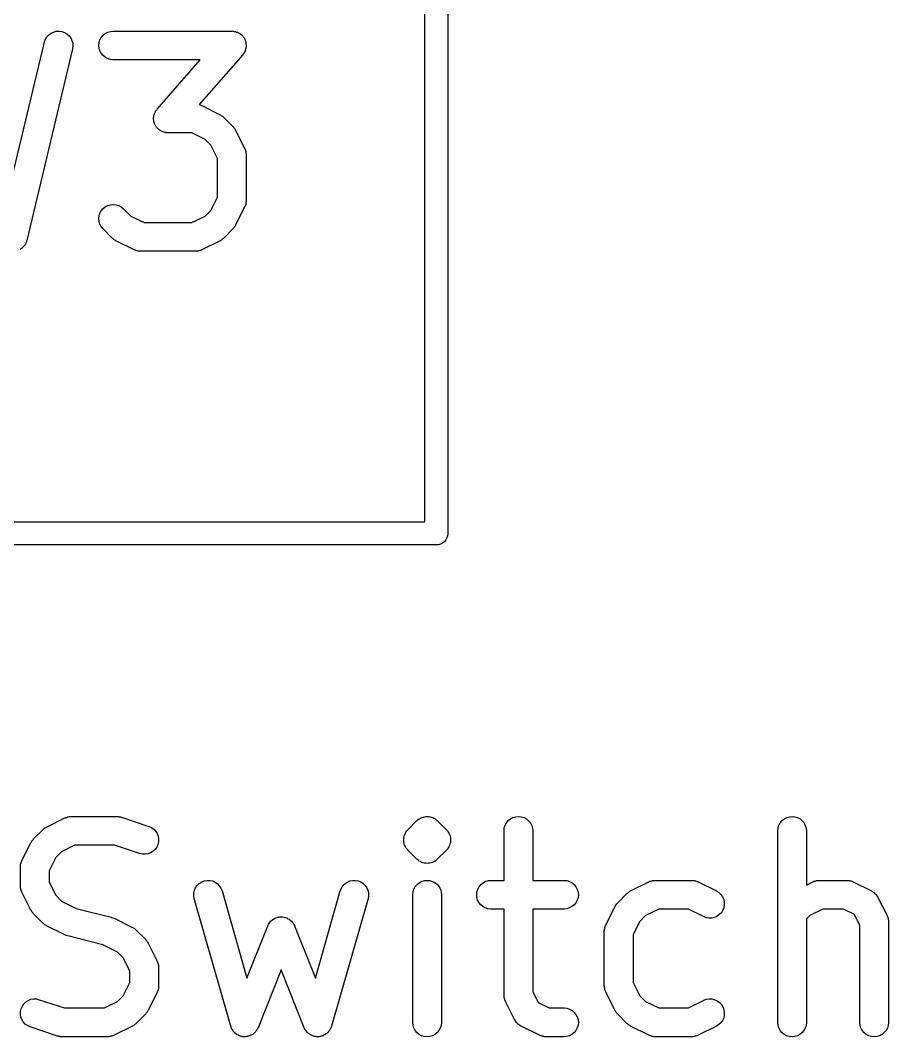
# Model space of a CAD drawing. Extents: x 99 to 194, y -157 to -33.
# Drawn here: x 189 to 193.53, y -156.64 to -151.33 of the extents above; entities that cross this region are included whole.
import ezdxf

# ---------------------------------------------------------------- set-up
doc = ezdxf.new("R2010")
doc.units = 0
doc.layers.add('BLACK', color=7, linetype='CONTINUOUS')

msp = doc.modelspace()

# ---------------------------------------------------------------- linework, layer by layer
at = {"layer": 'BLACK', "linetype": 'CONTINUOUS'}
for p, q in [((191.226, -142.412), (191.226, -154.006)), ((191.106, -153.949), (191.106, -142.469)), ((189.122, -151.443), (189.127, -151.429)), ((189.127, -151.429), (189.134, -151.417)), ((189.134, -151.417), (189.144, -151.406)), ((189.144, -151.406), (189.156, -151.397)), ((189.156, -151.397), (189.169, -151.391)), ((189.169, -151.391), (189.183, -151.387)), ((189.183, -151.387), (189.198, -151.386)), ((189.198, -151.386), (189.212, -151.389)), ((189.212, -151.389), (189.226, -151.393)), ((189.226, -151.393), (189.239, -151.401)), ((189.239, -151.401), (189.25, -151.411)), ((189.25, -151.411), (189.259, -151.422)), ((189.259, -151.422), (189.265, -151.435)), ((189.407, -151.446), (189.411, -151.432)), ((189.411, -151.432), (189.418, -151.419)), ((189.418, -151.419), (189.427, -151.408)), ((189.427, -151.408), (189.439, -151.399)), ((189.439, -151.399), (189.452, -151.392)), ((189.452, -151.392), (189.466, -151.388)), ((189.466, -151.388), (189.48, -151.386)), ((189.48, -151.386), (190.099, -151.386)), ((190.099, -151.386), (190.1, -151.386)), ((190.1, -151.386), (190.105, -151.387)), ((190.105, -151.387), (190.11, -151.387)), ((190.11, -151.387), (190.112, -151.388)), ((190.112, -151.388), (190.115, -151.388)), ((190.115, -151.388), (190.119, -151.389)), ((190.119, -151.389), (190.124, -151.391)), ((190.124, -151.391), (190.126, -151.392)), ((190.126, -151.392), (190.129, -151.392)), ((190.129, -151.392), (190.133, -151.395)), ((190.133, -151.395), (190.137, -151.397)), ((190.137, -151.397), (190.139, -151.398)), ((190.139, -151.398), (190.142, -151.399)), ((190.142, -151.399), (190.145, -151.403)), ((190.145, -151.403), (190.149, -151.405)), ((190.149, -151.405), (190.151, -151.407)), ((190.151, -151.407), (190.153, -151.409)), ((190.153, -151.409), (190.156, -151.413)), ((190.156, -151.413), (190.159, -151.416)), ((190.159, -151.416), (190.16, -151.418)), ((190.16, -151.418), (190.162, -151.42)), ((190.162, -151.42), (190.164, -151.424)), ((190.164, -151.424), (190.167, -151.428)), ((190.167, -151.428), (190.168, -151.431)), ((190.168, -151.431), (190.169, -151.433)), ((190.169, -151.433), (190.17, -151.438)), ((188.952, -152.155), (189.122, -151.444)), ((189.268, -151.479), (189.029, -152.479)), ((189.122, -151.444), (189.122, -151.443)), ((189.265, -151.435), (189.269, -151.45)), ((189.27, -151.464), (189.268, -151.479)), ((189.269, -151.45), (189.27, -151.464)), ((189.405, -151.461), (189.407, -151.446)), ((189.407, -151.475), (189.405, -151.461)), ((189.411, -151.489), (189.407, -151.475)), ((190.17, -151.486), (190.169, -151.488)), ((190.17, -151.438), (190.172, -151.442)), ((190.171, -151.481), (190.17, -151.486)), ((190.173, -151.476), (190.171, -151.481)), ((190.172, -151.442), (190.172, -151.445)), ((190.172, -151.445), (190.173, -151.447)), ((190.173, -151.447), (190.173, -151.452)), ((190.173, -151.452), (190.174, -151.457)), ((190.174, -151.471), (190.173, -151.474)), ((190.173, -151.474), (190.173, -151.476)), ((190.174, -151.457), (190.174, -151.459)), ((190.174, -151.459), (190.174, -151.462)), ((190.174, -151.462), (190.174, -151.467)), ((190.174, -151.467), (190.174, -151.471)), ((189.418, -151.502), (189.411, -151.489)), ((189.427, -151.514), (189.418, -151.502)), ((189.438, -151.523), (189.427, -151.514)), ((189.451, -151.53), (189.438, -151.523)), ((189.465, -151.535), (189.451, -151.53)), ((189.479, -151.536), (189.465, -151.535)), ((189.48, -151.536), (189.479, -151.536)), ((189.934, -151.536), (189.48, -151.536)), ((189.71, -151.793), (189.934, -151.536)), ((190.156, -151.511), (189.929, -151.77)), ((190.159, -151.507), (190.156, -151.511)), ((190.162, -151.503), (190.159, -151.507)), ((190.163, -151.501), (190.162, -151.503)), ((190.164, -151.499), (190.163, -151.501)), ((190.166, -151.495), (190.164, -151.499)), ((190.168, -151.49), (190.166, -151.495)), ((190.169, -151.488), (190.168, -151.49)), ((189.701, -151.805), (189.703, -151.803)), ((189.703, -151.803), (189.704, -151.8)), ((189.704, -151.8), (189.707, -151.797)), ((189.707, -151.797), (189.71, -151.793)), ((189.929, -151.77), (189.934, -151.772)), ((189.934, -151.772), (189.938, -151.773)), ((189.938, -151.773), (189.94, -151.774)), ((189.94, -151.774), (189.942, -151.775)), ((189.942, -151.775), (190.038, -151.823)), ((189.691, -151.837), (189.692, -151.832)), ((189.691, -151.842), (189.691, -151.837)), ((189.691, -151.844), (189.691, -151.842)), ((189.691, -151.847), (189.691, -151.844)), ((189.692, -151.852), (189.691, -151.847)), ((189.692, -151.83), (189.693, -151.827)), ((189.692, -151.832), (189.692, -151.83)), ((189.692, -151.856), (189.692, -151.852)), ((189.693, -151.859), (189.692, -151.856)), ((189.693, -151.827), (189.694, -151.823)), ((189.694, -151.823), (189.695, -151.818)), ((189.695, -151.818), (189.696, -151.816)), ((189.696, -151.816), (189.697, -151.813)), ((189.697, -151.813), (189.699, -151.809)), ((189.699, -151.809), (189.701, -151.805)), ((190.038, -151.823), (190.039, -151.823)), ((190.039, -151.823), (190.042, -151.826)), ((190.042, -151.826), (190.046, -151.828)), ((190.046, -151.828), (190.048, -151.83)), ((190.048, -151.83), (190.051, -151.831)), ((190.051, -151.831), (190.054, -151.834)), ((190.054, -151.834), (190.057, -151.837)), ((190.057, -151.837), (190.105, -151.885)), ((189.693, -151.862), (189.693, -151.859)), ((189.695, -151.866), (189.693, -151.862)), ((189.696, -151.87), (189.695, -151.866)), ((189.698, -151.873), (189.696, -151.87)), ((189.699, -151.875), (189.698, -151.873)), ((189.701, -151.879), (189.699, -151.875)), ((189.703, -151.883), (189.701, -151.879)), ((189.705, -151.885), (189.703, -151.883)), ((189.706, -151.888), (189.705, -151.885)), ((189.709, -151.891), (189.706, -151.888)), ((189.712, -151.895), (189.709, -151.891)), ((189.714, -151.896), (189.712, -151.895)), ((189.716, -151.898), (189.714, -151.896)), ((189.72, -151.901), (189.716, -151.898)), ((189.724, -151.904), (189.72, -151.901)), ((189.726, -151.905), (189.724, -151.904)), ((189.728, -151.907), (189.726, -151.905)), ((189.732, -151.909), (189.728, -151.907)), ((189.736, -151.911), (189.732, -151.909)), ((190.105, -151.885), (190.105, -151.885)), ((190.105, -151.885), (190.108, -151.889)), ((190.108, -151.889), (190.111, -151.892)), ((190.111, -151.892), (190.113, -151.894)), ((190.113, -151.894), (190.115, -151.897)), ((190.115, -151.897), (190.117, -151.9)), ((190.117, -151.9), (190.119, -151.904)), ((190.119, -151.904), (190.166, -151.999)), ((189.739, -151.912), (189.736, -151.911)), ((189.741, -151.913), (189.739, -151.912)), ((189.746, -151.914), (189.741, -151.913)), ((189.75, -151.916), (189.746, -151.914)), ((189.753, -151.916), (189.75, -151.916)), ((189.756, -151.917), (189.753, -151.916)), ((189.76, -151.917), (189.756, -151.917)), ((189.765, -151.917), (189.76, -151.917)), ((189.766, -151.917), (189.765, -151.917)), ((189.891, -151.917), (189.766, -151.917)), ((189.96, -151.952), (189.891, -151.917)), ((189.99, -151.982), (189.96, -151.952)), ((190.024, -152.051), (189.99, -151.982)), ((190.166, -151.999), (190.167, -152)), ((190.167, -152), (190.168, -152.002)), ((190.168, -152.002), (190.169, -152.004)), ((190.169, -152.004), (190.17, -152.009)), ((190.17, -152.009), (190.172, -152.014)), ((190.172, -152.014), (190.172, -152.016)), ((190.172, -152.016), (190.173, -152.018)), ((190.024, -152.253), (190.024, -152.051)), ((190.173, -152.018), (190.173, -152.023)), ((190.173, -152.023), (190.174, -152.028)), ((190.174, -152.028), (190.174, -152.031)), ((190.174, -152.031), (190.174, -152.033)), ((190.174, -152.033), (190.174, -152.271)), ((189.99, -152.322), (190.024, -152.253)), ((190.174, -152.276), (190.173, -152.281)), ((190.173, -152.281), (190.173, -152.286)), ((190.174, -152.271), (190.174, -152.272)), ((190.174, -152.272), (190.174, -152.274)), ((190.174, -152.274), (190.174, -152.276)), ((189.411, -152.337), (189.418, -152.324)), ((189.418, -152.324), (189.428, -152.313)), ((189.428, -152.313), (189.439, -152.304)), ((189.439, -152.304), (189.452, -152.297)), ((189.452, -152.297), (189.466, -152.293)), ((189.466, -152.293), (189.481, -152.291)), ((189.481, -152.291), (189.495, -152.293)), ((189.495, -152.293), (189.509, -152.297)), ((189.509, -152.297), (189.522, -152.304)), ((189.522, -152.304), (189.533, -152.313)), ((189.533, -152.313), (189.572, -152.352)), ((189.96, -152.352), (189.99, -152.322)), ((190.166, -152.304), (190.119, -152.4)), ((190.167, -152.302), (190.166, -152.304)), ((190.168, -152.3), (190.167, -152.302)), ((190.17, -152.296), (190.168, -152.3)), ((190.172, -152.291), (190.17, -152.296)), ((190.173, -152.286), (190.172, -152.289)), ((190.172, -152.289), (190.172, -152.291)), ((189.405, -152.365), (189.407, -152.351)), ((189.407, -152.38), (189.405, -152.365)), ((189.407, -152.351), (189.411, -152.337)), ((189.411, -152.394), (189.407, -152.38)), ((189.572, -152.352), (189.641, -152.386)), ((189.641, -152.386), (189.891, -152.386)), ((189.891, -152.386), (189.96, -152.352)), ((189.417, -152.407), (189.411, -152.394)), ((189.427, -152.418), (189.417, -152.407)), ((189.427, -152.419), (189.427, -152.418)), ((189.475, -152.467), (189.427, -152.419)), ((190.105, -152.419), (190.057, -152.467)), ((190.107, -152.416), (190.105, -152.419)), ((190.11, -152.413), (190.107, -152.416)), ((190.112, -152.41), (190.11, -152.413)), ((190.114, -152.408), (190.112, -152.41)), ((190.116, -152.404), (190.114, -152.408)), ((190.118, -152.401), (190.116, -152.404)), ((190.119, -152.4), (190.118, -152.401)), ((189.024, -152.494), (189.022, -152.496)), ((189.026, -152.49), (189.024, -152.494)), ((189.027, -152.486), (189.026, -152.49)), ((189.028, -152.483), (189.027, -152.486)), ((189.029, -152.48), (189.028, -152.483)), ((189.029, -152.479), (189.029, -152.48)), ((189.478, -152.469), (189.475, -152.467)), ((189.481, -152.472), (189.478, -152.469)), ((189.484, -152.474), (189.481, -152.472)), ((189.486, -152.476), (189.484, -152.474)), ((189.49, -152.478), (189.486, -152.476)), ((189.493, -152.48), (189.49, -152.478)), ((189.494, -152.481), (189.493, -152.48)), ((189.59, -152.528), (189.494, -152.481)), ((190.038, -152.481), (189.942, -152.528)), ((190.041, -152.479), (190.038, -152.481)), ((190.045, -152.477), (190.041, -152.479)), ((190.047, -152.475), (190.045, -152.477)), ((190.05, -152.473), (190.047, -152.475)), ((190.053, -152.47), (190.05, -152.473)), ((190.056, -152.468), (190.053, -152.47)), ((190.057, -152.467), (190.056, -152.468)), ((188.998, -152.523), (188.995, -152.526)), ((189.002, -152.521), (188.998, -152.523)), ((189.004, -152.519), (189.002, -152.521)), ((189.007, -152.517), (189.004, -152.519)), ((189.009, -152.514), (189.007, -152.517)), ((189.012, -152.511), (189.009, -152.514)), ((189.014, -152.509), (189.012, -152.511)), ((189.017, -152.506), (189.014, -152.509)), ((189.019, -152.503), (189.017, -152.506)), ((189.021, -152.5), (189.019, -152.503)), ((189.022, -152.496), (189.021, -152.5)), ((189.592, -152.529), (189.59, -152.528)), ((189.594, -152.53), (189.592, -152.529)), ((189.598, -152.532), (189.594, -152.53)), ((189.603, -152.534), (189.598, -152.532)), ((189.605, -152.534), (189.603, -152.534)), ((189.608, -152.535), (189.605, -152.534)), ((189.613, -152.535), (189.608, -152.535)), ((189.618, -152.536), (189.613, -152.535)), ((189.62, -152.536), (189.618, -152.536)), ((189.622, -152.536), (189.62, -152.536)), ((189.623, -152.536), (189.622, -152.536)), ((189.909, -152.536), (189.623, -152.536)), ((189.911, -152.536), (189.909, -152.536)), ((189.913, -152.536), (189.911, -152.536)), ((189.918, -152.535), (189.913, -152.536)), ((189.923, -152.535), (189.918, -152.535)), ((189.926, -152.534), (189.923, -152.535)), ((189.928, -152.534), (189.926, -152.534)), ((189.933, -152.532), (189.928, -152.534)), ((189.937, -152.531), (189.933, -152.532)), ((189.939, -152.53), (189.937, -152.531)), ((189.941, -152.529), (189.939, -152.53)), ((189.942, -152.528), (189.941, -152.529)), ((179.226, -153.949), (191.106, -153.949)), ((191.222, -154.032), (191.216, -154.042)), ((191.225, -154.021), (191.222, -154.032)), ((191.226, -154.012), (191.225, -154.021)), ((191.226, -154.006), (191.226, -154.009)), ((191.226, -154.009), (191.226, -154.012)), ((191.226, -154.012), (191.226, -154.012)), ((191.163, -154.069), (179.169, -154.069)), ((191.166, -154.069), (191.163, -154.069)), ((191.178, -154.068), (191.166, -154.069)), ((191.189, -154.065), (191.178, -154.068)), ((191.199, -154.059), (191.189, -154.065)), ((191.209, -154.052), (191.199, -154.059)), ((191.216, -154.042), (191.209, -154.052)), ((189.132, -155.542), (189.228, -155.494)), ((189.228, -155.494), (189.229, -155.494)), ((189.229, -155.494), (189.231, -155.493)), ((189.231, -155.493), (189.233, -155.492)), ((189.233, -155.492), (189.238, -155.491)), ((189.238, -155.491), (189.242, -155.489)), ((189.242, -155.489), (189.245, -155.488)), ((189.245, -155.488), (189.247, -155.488)), ((189.247, -155.488), (189.252, -155.487)), ((189.252, -155.487), (189.257, -155.487)), ((189.257, -155.487), (189.259, -155.487)), ((189.259, -155.487), (189.261, -155.486)), ((189.261, -155.486), (189.499, -155.486)), ((189.499, -155.486), (189.5, -155.486)), ((189.5, -155.486), (189.505, -155.487)), ((189.505, -155.487), (189.509, -155.487)), ((189.509, -155.487), (189.512, -155.488)), ((189.512, -155.488), (189.515, -155.488)), ((189.515, -155.488), (189.519, -155.489)), ((189.519, -155.489), (189.523, -155.49)), ((189.523, -155.49), (189.666, -155.538)), ((191.018, -155.556), (191.065, -155.508)), ((191.065, -155.508), (191.066, -155.508)), ((191.066, -155.508), (191.072, -155.503)), ((191.066, -155.508), (191.066, -155.508)), ((191.066, -155.508), (191.066, -155.508)), ((191.066, -155.508), (191.066, -155.508)), ((191.066, -155.508), (191.066, -155.508)), ((191.066, -155.508), (191.066, -155.508)), ((191.066, -155.508), (191.066, -155.508)), ((191.072, -155.503), (191.077, -155.499)), ((191.077, -155.499), (191.078, -155.498)), ((191.077, -155.499), (191.077, -155.499)), ((191.077, -155.499), (191.077, -155.499)), ((191.077, -155.499), (191.077, -155.499)), ((191.078, -155.498), (191.084, -155.495)), ((191.084, -155.495), (191.09, -155.492)), ((191.09, -155.492), (191.09, -155.492)), ((191.09, -155.492), (191.09, -155.492)), ((191.09, -155.492), (191.09, -155.492)), ((191.09, -155.492), (191.091, -155.492)), ((191.091, -155.492), (191.097, -155.49)), ((191.097, -155.49), (191.104, -155.488)), ((191.104, -155.488), (191.104, -155.488)), ((191.104, -155.488), (191.104, -155.488)), ((191.104, -155.488), (191.104, -155.488)), ((191.104, -155.488), (191.105, -155.488)), ((191.105, -155.488), (191.112, -155.487)), ((191.112, -155.487), (191.119, -155.486)), ((191.119, -155.486), (191.119, -155.486)), ((191.119, -155.486), (191.119, -155.486)), ((191.119, -155.486), (191.119, -155.486)), ((191.119, -155.486), (191.126, -155.487)), ((191.119, -155.486), (191.119, -155.486)), ((191.126, -155.487), (191.133, -155.488)), ((191.133, -155.488), (191.133, -155.488)), ((191.133, -155.488), (191.133, -155.488)), ((191.133, -155.488), (191.134, -155.488)), ((191.134, -155.488), (191.134, -155.488)), ((191.134, -155.488), (191.14, -155.49)), ((191.14, -155.49), (191.147, -155.492)), ((191.147, -155.492), (191.147, -155.492)), ((191.147, -155.492), (191.147, -155.492)), ((191.147, -155.492), (191.148, -155.492)), ((191.148, -155.492), (191.148, -155.492)), ((191.148, -155.492), (191.154, -155.496)), ((191.154, -155.496), (191.16, -155.499)), ((191.16, -155.499), (191.16, -155.499)), ((191.16, -155.499), (191.16, -155.499)), ((191.16, -155.499), (191.16, -155.499)), ((191.16, -155.499), (191.161, -155.499)), ((191.161, -155.499), (191.166, -155.504)), ((191.166, -155.504), (191.171, -155.508)), ((191.171, -155.508), (191.219, -155.556)), ((191.533, -155.519), (191.542, -155.508)), ((191.542, -155.508), (191.554, -155.499)), ((191.554, -155.499), (191.566, -155.492)), ((191.566, -155.492), (191.581, -155.488)), ((191.581, -155.488), (191.595, -155.486)), ((191.595, -155.486), (191.61, -155.488)), ((191.61, -155.488), (191.624, -155.492)), ((191.624, -155.492), (191.637, -155.499)), ((191.637, -155.499), (191.648, -155.509)), ((191.648, -155.509), (191.657, -155.52)), ((192.961, -155.519), (192.971, -155.508)), ((192.971, -155.508), (192.982, -155.499)), ((192.982, -155.499), (192.995, -155.492)), ((192.995, -155.492), (193.009, -155.488)), ((193.009, -155.488), (193.024, -155.486)), ((193.024, -155.486), (193.038, -155.488)), ((193.038, -155.488), (193.052, -155.492)), ((193.052, -155.492), (193.065, -155.499)), ((193.065, -155.499), (193.076, -155.509)), ((193.076, -155.509), (193.086, -155.52)), ((189.065, -155.604), (189.113, -155.556)), ((189.113, -155.556), (189.114, -155.555)), ((189.114, -155.555), (189.117, -155.553)), ((189.117, -155.553), (189.12, -155.55)), ((189.12, -155.55), (189.123, -155.548)), ((189.123, -155.548), (189.125, -155.546)), ((189.125, -155.546), (189.129, -155.544)), ((189.129, -155.544), (189.132, -155.542)), ((189.666, -155.538), (189.667, -155.538)), ((189.667, -155.538), (189.68, -155.544)), ((189.68, -155.544), (189.692, -155.553)), ((189.692, -155.553), (189.702, -155.564)), ((189.702, -155.564), (189.71, -155.576)), ((191.005, -155.573), (191.008, -155.567)), ((191.008, -155.567), (191.009, -155.567)), ((191.009, -155.567), (191.013, -155.561)), ((191.009, -155.567), (191.009, -155.567)), ((191.013, -155.561), (191.018, -155.556)), ((191.219, -155.556), (191.219, -155.556)), ((191.219, -155.556), (191.219, -155.556)), ((191.219, -155.556), (191.219, -155.556)), ((191.219, -155.556), (191.22, -155.557)), ((191.22, -155.557), (191.224, -155.562)), ((191.224, -155.562), (191.229, -155.568)), ((191.229, -155.568), (191.229, -155.568)), ((191.229, -155.568), (191.229, -155.568)), ((191.229, -155.568), (191.232, -155.574)), ((191.52, -155.56), (191.521, -155.546)), ((191.52, -155.561), (191.52, -155.56)), ((191.52, -155.82), (191.52, -155.561)), ((191.521, -155.546), (191.526, -155.532)), ((191.526, -155.532), (191.533, -155.519)), ((191.657, -155.52), (191.664, -155.533)), ((191.664, -155.533), (191.668, -155.547)), ((191.668, -155.547), (191.67, -155.561)), ((191.67, -155.561), (191.67, -155.82)), ((192.948, -155.56), (192.95, -155.546)), ((192.948, -155.561), (192.948, -155.56)), ((192.948, -156.561), (192.948, -155.561)), ((192.95, -155.546), (192.954, -155.532)), ((192.954, -155.532), (192.961, -155.519)), ((193.086, -155.52), (193.092, -155.533)), ((193.092, -155.533), (193.097, -155.547)), ((193.097, -155.547), (193.098, -155.561)), ((193.098, -155.561), (193.098, -155.845)), ((189.004, -155.718), (189.051, -155.623)), ((189.051, -155.623), (189.052, -155.622)), ((189.052, -155.622), (189.054, -155.619)), ((189.054, -155.619), (189.056, -155.615)), ((189.056, -155.615), (189.058, -155.612)), ((189.058, -155.612), (189.06, -155.61)), ((189.06, -155.61), (189.063, -155.607)), ((189.063, -155.607), (189.065, -155.604)), ((189.71, -155.576), (189.715, -155.59)), ((189.717, -155.619), (189.713, -155.633)), ((189.715, -155.59), (189.717, -155.604)), ((189.717, -155.604), (189.717, -155.619)), ((190.996, -155.608), (190.997, -155.601)), ((190.996, -155.609), (190.996, -155.608)), ((190.996, -155.608), (190.996, -155.608)), ((190.996, -155.616), (190.996, -155.609)), ((190.997, -155.623), (190.996, -155.616)), ((190.997, -155.594), (190.999, -155.587)), ((190.997, -155.601), (190.997, -155.594)), ((190.997, -155.594), (190.997, -155.594)), ((190.997, -155.594), (190.997, -155.594)), ((190.999, -155.63), (190.997, -155.623)), ((190.997, -155.623), (190.997, -155.623)), ((190.997, -155.623), (190.997, -155.623)), ((190.999, -155.587), (191.002, -155.58)), ((191.002, -155.58), (191.005, -155.573)), ((191.002, -155.58), (191.002, -155.58)), ((191.002, -155.58), (191.002, -155.58)), ((191.232, -155.574), (191.235, -155.581)), ((191.235, -155.581), (191.236, -155.581)), ((191.236, -155.581), (191.236, -155.581)), ((191.236, -155.581), (191.238, -155.588)), ((191.239, -155.624), (191.237, -155.631)), ((191.238, -155.588), (191.24, -155.595)), ((191.24, -155.624), (191.239, -155.624)), ((191.239, -155.624), (191.239, -155.624)), ((191.24, -155.595), (191.24, -155.595)), ((191.24, -155.595), (191.24, -155.595)), ((191.24, -155.595), (191.24, -155.602)), ((191.24, -155.602), (191.241, -155.609)), ((191.241, -155.61), (191.24, -155.617)), ((191.24, -155.617), (191.24, -155.624)), ((191.241, -155.609), (191.241, -155.61)), ((191.241, -155.61), (191.241, -155.61)), ((189.21, -155.671), (189.18, -155.701)), ((189.279, -155.636), (189.21, -155.671)), ((189.487, -155.636), (189.279, -155.636)), ((189.618, -155.68), (189.487, -155.636)), ((189.675, -155.676), (189.662, -155.681)), ((189.688, -155.668), (189.675, -155.676)), ((189.699, -155.658), (189.688, -155.668)), ((189.707, -155.647), (189.699, -155.658)), ((189.713, -155.633), (189.707, -155.647)), ((191.001, -155.637), (190.999, -155.63)), ((191.005, -155.644), (191.001, -155.637)), ((191.001, -155.637), (191.001, -155.637)), ((191.001, -155.637), (191.001, -155.637)), ((191.008, -155.65), (191.005, -155.644)), ((191.013, -155.656), (191.008, -155.65)), ((191.008, -155.65), (191.008, -155.65)), ((191.008, -155.65), (191.008, -155.65)), ((191.017, -155.661), (191.013, -155.656)), ((191.017, -155.662), (191.017, -155.661)), ((191.018, -155.662), (191.017, -155.662)), ((191.017, -155.662), (191.017, -155.662)), ((191.017, -155.662), (191.017, -155.662)), ((191.065, -155.71), (191.018, -155.662)), ((191.219, -155.662), (191.171, -155.71)), ((191.224, -155.657), (191.219, -155.662)), ((191.228, -155.651), (191.224, -155.657)), ((191.232, -155.645), (191.228, -155.651)), ((191.228, -155.651), (191.228, -155.651)), ((191.228, -155.651), (191.228, -155.651)), ((191.235, -155.638), (191.232, -155.645)), ((191.237, -155.631), (191.235, -155.638)), ((191.235, -155.638), (191.235, -155.638)), ((191.235, -155.638), (191.235, -155.638)), ((188.998, -155.732), (189, -155.727)), ((189, -155.727), (189.002, -155.722)), ((189.002, -155.722), (189.003, -155.72)), ((189.003, -155.72), (189.004, -155.718)), ((189.18, -155.701), (189.146, -155.77)), ((189.633, -155.683), (189.618, -155.68)), ((189.647, -155.684), (189.633, -155.683)), ((189.662, -155.681), (189.647, -155.684)), ((191.071, -155.714), (191.065, -155.71)), ((191.076, -155.719), (191.071, -155.714)), ((191.077, -155.719), (191.076, -155.719)), ((191.076, -155.719), (191.076, -155.719)), ((191.076, -155.719), (191.076, -155.719)), ((191.083, -155.722), (191.077, -155.719)), ((191.077, -155.719), (191.077, -155.719)), ((191.089, -155.726), (191.083, -155.722)), ((191.09, -155.726), (191.089, -155.726)), ((191.089, -155.726), (191.089, -155.726)), ((191.089, -155.726), (191.089, -155.726)), ((191.089, -155.726), (191.089, -155.726)), ((191.096, -155.728), (191.09, -155.726)), ((191.103, -155.73), (191.096, -155.728)), ((191.096, -155.728), (191.096, -155.728)), ((191.104, -155.73), (191.103, -155.73)), ((191.103, -155.73), (191.103, -155.73)), ((191.103, -155.73), (191.103, -155.73)), ((191.103, -155.73), (191.103, -155.73)), ((191.111, -155.731), (191.104, -155.73)), ((191.118, -155.732), (191.111, -155.731)), ((191.125, -155.731), (191.118, -155.732)), ((191.132, -155.73), (191.125, -155.731)), ((191.133, -155.73), (191.132, -155.73)), ((191.132, -155.73), (191.132, -155.73)), ((191.132, -155.73), (191.132, -155.73)), ((191.139, -155.728), (191.133, -155.73)), ((191.133, -155.73), (191.133, -155.73)), ((191.146, -155.726), (191.139, -155.728)), ((191.147, -155.726), (191.146, -155.726)), ((191.146, -155.726), (191.146, -155.726)), ((191.146, -155.726), (191.146, -155.726)), ((191.153, -155.723), (191.147, -155.726)), ((191.147, -155.726), (191.147, -155.726)), ((191.159, -155.72), (191.153, -155.723)), ((191.16, -155.719), (191.159, -155.719)), ((191.159, -155.719), (191.159, -155.719)), ((191.159, -155.719), (191.159, -155.72)), ((191.165, -155.715), (191.16, -155.719)), ((191.16, -155.719), (191.16, -155.719)), ((191.171, -155.71), (191.165, -155.715)), ((191.171, -155.71), (191.171, -155.71)), ((191.171, -155.71), (191.171, -155.71)), ((191.171, -155.71), (191.171, -155.71)), ((191.171, -155.71), (191.171, -155.71)), ((191.171, -155.71), (191.171, -155.71)), ((191.171, -155.71), (191.171, -155.71)), ((191.171, -155.71), (191.171, -155.71)), ((188.996, -155.746), (188.997, -155.741)), ((188.996, -155.749), (188.996, -155.746)), ((188.996, -155.751), (188.996, -155.749)), ((188.996, -155.752), (188.996, -155.751)), ((188.996, -155.847), (188.996, -155.752)), ((188.997, -155.736), (188.998, -155.734)), ((188.997, -155.741), (188.997, -155.736)), ((188.998, -155.734), (188.998, -155.732)), ((189.146, -155.77), (189.146, -155.829)), ((191.118, -155.732), (191.118, -155.732)), ((191.118, -155.732), (191.118, -155.732)), ((191.118, -155.732), (191.118, -155.732)), ((191.118, -155.732), (191.118, -155.732)), ((189.146, -155.829), (189.18, -155.898)), ((189.919, -155.846), (189.929, -155.836)), ((189.929, -155.836), (189.942, -155.828)), ((189.942, -155.828), (189.955, -155.822)), ((189.955, -155.822), (189.97, -155.82)), ((189.97, -155.82), (189.984, -155.82)), ((189.984, -155.82), (189.999, -155.823)), ((189.999, -155.823), (190.012, -155.829)), ((190.012, -155.829), (190.024, -155.838)), ((190.679, -155.847), (190.69, -155.837)), ((190.69, -155.837), (190.702, -155.829)), ((190.702, -155.829), (190.715, -155.823)), ((190.715, -155.823), (190.73, -155.82)), ((190.73, -155.82), (190.744, -155.82)), ((190.744, -155.82), (190.759, -155.823)), ((190.759, -155.823), (190.772, -155.828)), ((190.772, -155.828), (190.784, -155.836)), ((190.784, -155.836), (190.795, -155.846)), ((191.066, -155.841), (191.077, -155.832)), ((191.077, -155.832), (191.09, -155.825)), ((191.09, -155.825), (191.104, -155.821)), ((191.104, -155.821), (191.119, -155.82)), ((191.119, -155.82), (191.133, -155.821)), ((191.133, -155.821), (191.147, -155.826)), ((191.147, -155.826), (191.16, -155.833)), ((191.16, -155.833), (191.172, -155.842)), ((191.399, -155.841), (191.41, -155.832)), ((191.41, -155.832), (191.423, -155.825)), ((191.423, -155.825), (191.437, -155.821)), ((191.437, -155.821), (191.452, -155.82)), ((191.452, -155.82), (191.52, -155.82)), ((191.67, -155.82), (191.833, -155.82)), ((191.833, -155.82), (191.834, -155.82)), ((191.834, -155.82), (191.848, -155.821)), ((191.848, -155.821), (191.862, -155.826)), ((191.862, -155.826), (191.875, -155.833)), ((191.875, -155.833), (191.886, -155.842)), ((192.18, -155.875), (192.275, -155.828)), ((192.275, -155.828), (192.276, -155.827)), ((192.276, -155.827), (192.278, -155.826)), ((192.278, -155.826), (192.28, -155.825)), ((192.28, -155.825), (192.285, -155.824)), ((192.285, -155.824), (192.29, -155.822)), ((192.29, -155.822), (192.292, -155.822)), ((192.292, -155.822), (192.294, -155.821)), ((192.294, -155.821), (192.299, -155.821)), ((192.299, -155.821), (192.304, -155.82)), ((192.304, -155.82), (192.307, -155.82)), ((192.307, -155.82), (192.309, -155.82)), ((192.309, -155.82), (192.499, -155.82)), ((192.499, -155.82), (192.5, -155.82)), ((192.5, -155.82), (192.503, -155.82)), ((192.503, -155.82), (192.505, -155.82)), ((192.505, -155.82), (192.51, -155.821)), ((192.51, -155.821), (192.515, -155.821)), ((192.515, -155.821), (192.517, -155.822)), ((192.517, -155.822), (192.519, -155.822)), ((192.519, -155.822), (192.524, -155.824)), ((192.524, -155.824), (192.529, -155.826)), ((192.529, -155.826), (192.531, -155.827)), ((192.531, -155.827), (192.533, -155.828)), ((192.533, -155.828), (192.628, -155.875)), ((193.098, -155.845), (193.132, -155.828)), ((193.132, -155.828), (193.133, -155.827)), ((193.133, -155.827), (193.135, -155.826)), ((193.135, -155.826), (193.137, -155.825)), ((193.137, -155.825), (193.142, -155.824)), ((193.142, -155.824), (193.147, -155.822)), ((193.147, -155.822), (193.149, -155.822)), ((193.149, -155.822), (193.151, -155.821)), ((193.151, -155.821), (193.157, -155.821)), ((193.157, -155.821), (193.162, -155.82)), ((193.162, -155.82), (193.164, -155.82)), ((193.164, -155.82), (193.166, -155.82)), ((193.166, -155.82), (193.309, -155.82)), ((193.309, -155.82), (193.31, -155.82)), ((193.31, -155.82), (193.312, -155.82)), ((193.312, -155.82), (193.314, -155.82)), ((193.314, -155.82), (193.319, -155.821)), ((193.319, -155.821), (193.324, -155.821)), ((193.324, -155.821), (193.327, -155.822)), ((193.327, -155.822), (193.329, -155.822)), ((193.329, -155.822), (193.334, -155.824)), ((193.334, -155.824), (193.338, -155.826)), ((193.338, -155.826), (193.34, -155.827)), ((193.34, -155.827), (193.342, -155.828)), ((193.342, -155.828), (193.438, -155.875)), ((188.996, -155.849), (188.996, -155.847)), ((188.996, -155.851), (188.996, -155.849)), ((188.997, -155.857), (188.996, -155.851)), ((188.997, -155.862), (188.997, -155.857)), ((188.998, -155.864), (188.997, -155.862)), ((188.998, -155.866), (188.998, -155.864)), ((189, -155.871), (188.998, -155.866)), ((189.001, -155.876), (189, -155.871)), ((189.002, -155.878), (189.001, -155.876)), ((189.003, -155.88), (189.002, -155.878)), ((189.004, -155.881), (189.003, -155.88)), ((189.051, -155.976), (189.004, -155.881)), ((189.901, -155.885), (189.904, -155.871)), ((189.901, -155.9), (189.901, -155.885)), ((189.904, -155.871), (189.91, -155.858)), ((189.91, -155.858), (189.919, -155.846)), ((190.024, -155.838), (190.034, -155.848)), ((190.034, -155.848), (190.042, -155.86)), ((190.042, -155.86), (190.048, -155.874)), ((190.048, -155.874), (190.178, -156.33)), ((190.535, -156.33), (190.665, -155.874)), ((190.665, -155.874), (190.666, -155.873)), ((190.666, -155.873), (190.671, -155.86)), ((190.671, -155.86), (190.679, -155.847)), ((190.795, -155.846), (190.803, -155.859)), ((190.803, -155.859), (190.809, -155.872)), ((190.809, -155.872), (190.812, -155.886)), ((190.812, -155.886), (190.812, -155.901)), ((191.043, -155.894), (191.045, -155.879)), ((191.045, -155.879), (191.049, -155.865)), ((191.049, -155.865), (191.056, -155.852)), ((191.056, -155.852), (191.066, -155.841)), ((191.172, -155.842), (191.181, -155.853)), ((191.181, -155.853), (191.188, -155.866)), ((191.188, -155.866), (191.192, -155.88)), ((191.192, -155.88), (191.193, -155.895)), ((191.377, -155.894), (191.378, -155.88)), ((191.378, -155.88), (191.383, -155.866)), ((191.383, -155.866), (191.39, -155.853)), ((191.39, -155.853), (191.399, -155.841)), ((191.886, -155.842), (191.895, -155.854)), ((191.895, -155.854), (191.902, -155.867)), ((191.902, -155.867), (191.906, -155.881)), ((191.906, -155.881), (191.908, -155.895)), ((192.113, -155.937), (192.161, -155.889)), ((192.161, -155.889), (192.165, -155.886)), ((192.161, -155.889), (192.161, -155.889)), ((192.165, -155.886), (192.168, -155.883)), ((192.168, -155.883), (192.17, -155.881)), ((192.17, -155.881), (192.173, -155.879)), ((192.173, -155.879), (192.177, -155.877)), ((192.177, -155.877), (192.18, -155.875)), ((192.628, -155.875), (192.629, -155.876)), ((192.629, -155.876), (192.641, -155.884)), ((192.641, -155.884), (192.652, -155.894)), ((193.438, -155.875), (193.439, -155.876)), ((193.439, -155.876), (193.44, -155.877)), ((193.44, -155.877), (193.441, -155.877)), ((193.441, -155.877), (193.446, -155.881)), ((193.446, -155.881), (193.451, -155.884)), ((193.451, -155.884), (193.452, -155.885)), ((193.452, -155.885), (193.453, -155.886)), ((193.453, -155.886), (193.457, -155.89)), ((193.457, -155.89), (193.461, -155.894)), ((189.18, -155.898), (189.21, -155.928)), ((189.21, -155.928), (189.287, -155.967)), ((189.903, -155.914), (189.901, -155.9)), ((189.903, -155.915), (189.903, -155.914)), ((190.094, -156.582), (189.903, -155.915)), ((190.81, -155.915), (190.619, -156.582)), ((190.812, -155.901), (190.81, -155.915)), ((191.043, -155.895), (191.043, -155.894)), ((191.043, -156.561), (191.043, -155.895)), ((191.193, -155.895), (191.193, -156.561)), ((191.378, -155.909), (191.377, -155.894)), ((191.382, -155.923), (191.378, -155.909)), ((191.389, -155.936), (191.382, -155.923)), ((191.398, -155.947), (191.389, -155.936)), ((191.895, -155.937), (191.886, -155.948)), ((191.902, -155.924), (191.895, -155.937)), ((191.906, -155.91), (191.902, -155.924)), ((191.908, -155.895), (191.906, -155.91)), ((192.106, -155.946), (192.107, -155.943)), ((192.107, -155.943), (192.11, -155.94)), ((192.11, -155.94), (192.113, -155.937)), ((192.652, -155.894), (192.66, -155.906)), ((192.66, -155.906), (192.666, -155.919)), ((192.666, -155.919), (192.669, -155.934)), ((192.669, -155.934), (192.669, -155.948)), ((193.461, -155.894), (193.462, -155.895)), ((193.462, -155.895), (193.463, -155.896)), ((193.463, -155.896), (193.466, -155.901)), ((193.466, -155.901), (193.47, -155.906)), ((193.47, -155.906), (193.47, -155.907)), ((193.47, -155.907), (193.471, -155.909)), ((193.471, -155.909), (193.519, -156.004)), ((189.054, -155.979), (189.051, -155.976)), ((189.055, -155.983), (189.054, -155.979)), ((189.057, -155.986), (189.055, -155.983)), ((189.059, -155.988), (189.057, -155.986)), ((189.062, -155.991), (189.059, -155.988)), ((189.065, -155.995), (189.062, -155.991)), ((189.113, -156.043), (189.065, -155.995)), ((189.065, -155.995), (189.065, -155.995)), ((189.287, -155.967), (189.47, -156.012)), ((191.409, -155.957), (191.398, -155.947)), ((191.422, -155.964), (191.409, -155.957)), ((191.436, -155.968), (191.422, -155.964)), ((191.451, -155.97), (191.436, -155.968)), ((191.452, -155.97), (191.451, -155.97)), ((191.52, -155.97), (191.452, -155.97)), ((191.52, -156.419), (191.52, -155.97)), ((191.833, -155.97), (191.67, -155.97)), ((191.67, -155.97), (191.67, -156.401)), ((191.847, -155.968), (191.833, -155.97)), ((191.861, -155.964), (191.847, -155.968)), ((191.874, -155.957), (191.861, -155.964)), ((191.886, -155.948), (191.874, -155.957)), ((192.051, -156.052), (192.099, -155.956)), ((192.099, -155.955), (192.102, -155.952)), ((192.099, -155.956), (192.099, -155.955)), ((192.102, -155.952), (192.104, -155.948)), ((192.104, -155.948), (192.106, -155.946)), ((192.327, -155.97), (192.258, -156.004)), ((192.482, -155.97), (192.327, -155.97)), ((192.561, -156.009), (192.482, -155.97)), ((192.654, -155.989), (192.643, -155.999)), ((192.661, -155.976), (192.654, -155.989)), ((192.667, -155.963), (192.661, -155.976)), ((192.669, -155.948), (192.667, -155.963)), ((193.184, -155.97), (193.115, -156.004)), ((193.291, -155.97), (193.184, -155.97)), ((193.348, -155.998), (193.291, -155.97)), ((189.116, -156.046), (189.113, -156.043)), ((189.119, -156.049), (189.116, -156.046)), ((189.122, -156.05), (189.119, -156.049)), ((189.47, -156.012), (189.471, -156.013)), ((189.471, -156.013), (189.471, -156.013)), ((189.471, -156.013), (189.472, -156.013)), ((189.472, -156.013), (189.478, -156.015)), ((189.478, -156.015), (189.485, -156.018)), ((189.485, -156.018), (189.485, -156.018)), ((189.485, -156.018), (189.485, -156.018)), ((189.485, -156.018), (189.58, -156.066)), ((190.288, -156.055), (190.291, -156.049)), ((190.291, -156.049), (190.294, -156.043)), ((190.294, -156.043), (190.295, -156.043)), ((190.295, -156.042), (190.299, -156.037)), ((190.295, -156.043), (190.295, -156.042)), ((190.299, -156.037), (190.303, -156.032)), ((190.303, -156.032), (190.304, -156.032)), ((190.304, -156.032), (190.305, -156.031)), ((190.305, -156.031), (190.31, -156.027)), ((190.31, -156.027), (190.315, -156.023)), ((190.315, -156.023), (190.315, -156.022)), ((190.315, -156.022), (190.316, -156.022)), ((190.316, -156.022), (190.322, -156.019)), ((190.322, -156.019), (190.328, -156.016)), ((190.328, -156.016), (190.329, -156.015)), ((190.328, -156.016), (190.328, -156.016)), ((190.329, -156.015), (190.335, -156.014)), ((190.335, -156.014), (190.342, -156.012)), ((190.342, -156.012), (190.343, -156.011)), ((190.342, -156.012), (190.342, -156.012)), ((190.343, -156.011), (190.35, -156.011)), ((190.35, -156.011), (190.356, -156.01)), ((190.356, -156.01), (190.357, -156.01)), ((190.357, -156.01), (190.358, -156.01)), ((190.358, -156.01), (190.364, -156.011)), ((190.364, -156.011), (190.371, -156.012)), ((190.371, -156.012), (190.372, -156.012)), ((190.372, -156.012), (190.372, -156.012)), ((190.372, -156.012), (190.379, -156.014)), ((190.379, -156.014), (190.385, -156.016)), ((190.385, -156.016), (190.386, -156.016)), ((190.386, -156.016), (190.386, -156.016)), ((190.386, -156.016), (190.392, -156.02)), ((190.392, -156.02), (190.398, -156.023)), ((190.398, -156.023), (190.398, -156.023)), ((190.398, -156.023), (190.399, -156.023)), ((190.399, -156.023), (190.404, -156.028)), ((190.404, -156.028), (190.409, -156.032)), ((190.409, -156.032), (190.41, -156.032)), ((190.41, -156.032), (190.41, -156.033)), ((190.41, -156.033), (190.414, -156.038)), ((190.414, -156.038), (190.419, -156.043)), ((190.419, -156.043), (190.419, -156.044)), ((190.419, -156.044), (190.419, -156.044)), ((190.419, -156.044), (190.422, -156.05)), ((192.228, -156.034), (192.193, -156.103)), ((192.258, -156.004), (192.228, -156.034)), ((192.575, -156.015), (192.561, -156.009)), ((192.589, -156.017), (192.575, -156.015)), ((192.604, -156.017), (192.589, -156.017)), ((192.618, -156.014), (192.604, -156.017)), ((192.631, -156.008), (192.618, -156.014)), ((192.643, -155.999), (192.631, -156.008)), ((193.115, -156.004), (193.098, -156.021)), ((193.098, -156.021), (193.098, -156.561)), ((193.377, -156.055), (193.348, -155.998)), ((193.519, -156.004), (193.519, -156.005)), ((193.519, -156.005), (193.52, -156.007)), ((193.52, -156.007), (193.521, -156.009)), ((193.521, -156.009), (193.523, -156.014)), ((193.523, -156.014), (193.524, -156.019)), ((193.524, -156.019), (193.525, -156.021)), ((193.525, -156.021), (193.525, -156.023)), ((193.525, -156.023), (193.526, -156.028)), ((193.526, -156.028), (193.527, -156.033)), ((193.527, -156.033), (193.526, -156.035)), ((193.526, -156.035), (193.527, -156.038)), ((193.527, -156.038), (193.527, -156.561)), ((189.124, -156.052), (189.122, -156.05)), ((189.128, -156.054), (189.124, -156.052)), ((189.132, -156.057), (189.128, -156.054)), ((189.228, -156.105), (189.132, -156.057)), ((189.132, -156.057), (189.132, -156.057)), ((189.58, -156.066), (189.581, -156.066)), ((189.581, -156.066), (189.585, -156.068)), ((189.585, -156.068), (189.589, -156.07)), ((189.589, -156.07), (189.591, -156.072)), ((189.591, -156.072), (189.594, -156.074)), ((189.594, -156.074), (189.597, -156.077)), ((189.597, -156.077), (189.6, -156.08)), ((189.6, -156.08), (189.648, -156.127)), ((190.178, -156.33), (190.287, -156.057)), ((190.287, -156.057), (190.287, -156.056)), ((190.287, -156.056), (190.288, -156.056)), ((190.288, -156.056), (190.288, -156.055)), ((190.422, -156.05), (190.426, -156.056)), ((190.426, -156.056), (190.426, -156.057)), ((190.426, -156.057), (190.426, -156.057)), ((190.426, -156.057), (190.535, -156.33)), ((192.043, -156.084), (192.044, -156.082)), ((192.043, -156.085), (192.043, -156.084)), ((192.043, -156.371), (192.043, -156.085)), ((192.044, -156.075), (192.045, -156.07)), ((192.044, -156.08), (192.044, -156.075)), ((192.044, -156.082), (192.044, -156.08)), ((192.045, -156.07), (192.046, -156.067)), ((192.046, -156.065), (192.048, -156.061)), ((192.046, -156.067), (192.046, -156.065)), ((192.048, -156.061), (192.049, -156.056)), ((192.049, -156.056), (192.051, -156.054)), ((192.051, -156.054), (192.051, -156.052)), ((193.377, -156.561), (193.377, -156.055)), ((189.235, -156.107), (189.228, -156.105)), ((189.228, -156.105), (189.228, -156.105)), ((189.228, -156.105), (189.228, -156.105)), ((189.241, -156.11), (189.235, -156.107)), ((189.242, -156.11), (189.241, -156.11)), ((189.243, -156.11), (189.242, -156.11)), ((189.242, -156.11), (189.242, -156.11)), ((189.426, -156.156), (189.243, -156.11)), ((189.648, -156.127), (189.648, -156.128)), ((189.648, -156.128), (189.651, -156.131)), ((189.651, -156.131), (189.654, -156.134)), ((189.654, -156.134), (189.656, -156.137)), ((189.656, -156.137), (189.657, -156.14)), ((189.657, -156.14), (189.659, -156.143)), ((189.659, -156.143), (189.662, -156.147)), ((189.662, -156.147), (189.709, -156.242)), ((192.193, -156.103), (192.193, -156.353)), ((189.503, -156.194), (189.426, -156.156)), ((189.533, -156.225), (189.503, -156.194)), ((189.567, -156.293), (189.533, -156.225)), ((189.709, -156.242), (189.71, -156.243)), ((189.71, -156.243), (189.71, -156.245)), ((189.71, -156.245), (189.712, -156.247)), ((189.712, -156.247), (189.713, -156.252)), ((189.713, -156.252), (189.715, -156.257)), ((189.715, -156.257), (189.715, -156.259)), ((189.715, -156.259), (189.716, -156.261)), ((189.716, -156.261), (189.716, -156.266)), ((189.567, -156.353), (189.567, -156.293)), ((189.716, -156.266), (189.717, -156.271)), ((189.717, -156.271), (189.717, -156.273)), ((189.717, -156.273), (189.717, -156.276)), ((189.717, -156.276), (189.717, -156.371)), ((190.356, -156.287), (190.236, -156.589)), ((190.477, -156.589), (190.356, -156.287)), ((189.533, -156.422), (189.567, -156.353)), ((192.193, -156.353), (192.228, -156.422)), ((189.709, -156.404), (189.662, -156.5)), ((189.71, -156.402), (189.709, -156.404)), ((189.711, -156.4), (189.71, -156.402)), ((189.713, -156.396), (189.711, -156.4)), ((189.715, -156.391), (189.713, -156.396)), ((189.716, -156.386), (189.715, -156.389)), ((189.715, -156.389), (189.715, -156.391)), ((189.717, -156.376), (189.716, -156.381)), ((189.716, -156.381), (189.716, -156.386)), ((189.717, -156.371), (189.717, -156.372)), ((189.717, -156.372), (189.717, -156.374)), ((189.717, -156.374), (189.717, -156.376)), ((191.52, -156.421), (191.52, -156.419)), ((191.67, -156.401), (191.698, -156.458)), ((192.044, -156.373), (192.043, -156.371)), ((192.044, -156.375), (192.044, -156.373)), ((192.044, -156.38), (192.044, -156.375)), ((192.045, -156.385), (192.044, -156.38)), ((192.045, -156.388), (192.045, -156.385)), ((192.046, -156.39), (192.045, -156.388)), ((192.048, -156.395), (192.046, -156.39)), ((192.049, -156.399), (192.048, -156.395)), ((192.05, -156.401), (192.049, -156.399)), ((192.051, -156.404), (192.05, -156.401)), ((192.099, -156.5), (192.051, -156.404)), ((192.051, -156.404), (192.051, -156.404)), ((189.006, -156.476), (189.014, -156.464)), ((189.014, -156.464), (189.025, -156.454)), ((189.025, -156.454), (189.037, -156.447)), ((189.037, -156.447), (189.051, -156.441)), ((189.051, -156.441), (189.066, -156.439)), ((189.066, -156.439), (189.08, -156.439)), ((189.08, -156.439), (189.094, -156.443)), ((189.094, -156.443), (189.226, -156.486)), ((189.434, -156.486), (189.503, -156.452)), ((189.503, -156.452), (189.533, -156.422)), ((191.52, -156.423), (191.52, -156.421)), ((191.52, -156.428), (191.52, -156.423)), ((191.521, -156.433), (191.52, -156.428)), ((191.522, -156.435), (191.521, -156.433)), ((191.522, -156.437), (191.522, -156.435)), ((191.524, -156.442), (191.522, -156.437)), ((191.525, -156.447), (191.524, -156.442)), ((191.526, -156.449), (191.525, -156.447)), ((191.527, -156.451), (191.526, -156.449)), ((191.527, -156.452), (191.527, -156.451)), ((191.575, -156.547), (191.527, -156.452)), ((191.698, -156.458), (191.755, -156.486)), ((192.228, -156.422), (192.258, -156.452)), ((192.258, -156.452), (192.327, -156.486)), ((192.482, -156.486), (192.561, -156.447)), ((192.561, -156.447), (192.562, -156.446)), ((192.562, -156.446), (192.576, -156.441)), ((192.576, -156.441), (192.59, -156.439)), ((192.59, -156.439), (192.605, -156.439)), ((192.605, -156.439), (192.619, -156.443)), ((192.619, -156.443), (192.632, -156.449)), ((192.632, -156.449), (192.644, -156.458)), ((192.644, -156.458), (192.654, -156.468)), ((192.654, -156.468), (192.662, -156.481)), ((188.996, -156.504), (189, -156.49)), ((188.996, -156.518), (188.996, -156.504)), ((188.998, -156.533), (188.996, -156.518)), ((189, -156.49), (189.006, -156.476)), ((189.226, -156.486), (189.434, -156.486)), ((189.648, -156.519), (189.6, -156.567)), ((189.65, -156.516), (189.648, -156.519)), ((189.653, -156.513), (189.65, -156.516)), ((189.655, -156.51), (189.653, -156.513)), ((189.657, -156.508), (189.655, -156.51)), ((189.659, -156.504), (189.657, -156.508)), ((189.661, -156.501), (189.659, -156.504)), ((189.662, -156.5), (189.661, -156.501)), ((191.755, -156.486), (191.833, -156.486)), ((191.833, -156.486), (191.834, -156.486)), ((191.834, -156.486), (191.848, -156.488)), ((191.848, -156.488), (191.862, -156.492)), ((191.862, -156.492), (191.875, -156.499)), ((191.875, -156.499), (191.886, -156.509)), ((191.886, -156.509), (191.895, -156.52)), ((191.895, -156.52), (191.902, -156.533)), ((192.101, -156.503), (192.099, -156.5)), ((192.103, -156.507), (192.101, -156.503)), ((192.105, -156.509), (192.103, -156.507)), ((192.107, -156.512), (192.105, -156.509)), ((192.11, -156.515), (192.107, -156.512)), ((192.112, -156.518), (192.11, -156.515)), ((192.113, -156.519), (192.112, -156.518)), ((192.161, -156.567), (192.113, -156.519)), ((192.327, -156.486), (192.482, -156.486)), ((192.662, -156.481), (192.667, -156.494)), ((192.669, -156.523), (192.666, -156.538)), ((192.667, -156.494), (192.669, -156.509)), ((192.669, -156.509), (192.669, -156.523)), ((189.003, -156.547), (188.998, -156.533)), ((189.011, -156.559), (189.003, -156.547)), ((189.021, -156.57), (189.011, -156.559)), ((189.033, -156.578), (189.021, -156.57)), ((189.046, -156.585), (189.033, -156.578)), ((189.584, -156.579), (189.58, -156.581)), ((189.588, -156.577), (189.584, -156.579)), ((189.59, -156.575), (189.588, -156.577)), ((189.593, -156.573), (189.59, -156.575)), ((189.596, -156.57), (189.593, -156.573)), ((189.599, -156.568), (189.596, -156.57)), ((189.6, -156.567), (189.599, -156.568)), ((191.045, -156.576), (191.043, -156.561)), ((191.049, -156.59), (191.045, -156.576)), ((191.192, -156.577), (191.187, -156.591)), ((191.193, -156.562), (191.192, -156.577)), ((191.193, -156.561), (191.193, -156.562)), ((191.576, -156.549), (191.575, -156.547)), ((191.577, -156.55), (191.576, -156.549)), ((191.58, -156.555), (191.577, -156.55)), ((191.583, -156.56), (191.58, -156.555)), ((191.584, -156.561), (191.583, -156.56)), ((191.585, -156.562), (191.584, -156.561)), ((191.589, -156.566), (191.585, -156.562)), ((191.593, -156.57), (191.589, -156.566)), ((191.594, -156.571), (191.593, -156.57)), ((191.595, -156.572), (191.594, -156.571)), ((191.6, -156.576), (191.595, -156.572)), ((191.605, -156.579), (191.6, -156.576)), ((191.606, -156.579), (191.605, -156.579)), ((191.608, -156.58), (191.606, -156.579)), ((191.609, -156.581), (191.608, -156.58)), ((191.902, -156.533), (191.906, -156.547)), ((191.906, -156.576), (191.902, -156.59)), ((191.906, -156.547), (191.908, -156.562)), ((191.908, -156.562), (191.906, -156.576)), ((192.164, -156.569), (192.161, -156.567)), ((192.167, -156.572), (192.164, -156.569)), ((192.169, -156.574), (192.167, -156.572)), ((192.172, -156.576), (192.169, -156.574)), ((192.176, -156.578), (192.172, -156.576)), ((192.179, -156.58), (192.176, -156.578)), ((192.18, -156.581), (192.179, -156.58)), ((192.641, -156.573), (192.628, -156.581)), ((192.651, -156.563), (192.641, -156.573)), ((192.66, -156.551), (192.651, -156.563)), ((192.666, -156.538), (192.66, -156.551)), ((192.95, -156.576), (192.948, -156.561)), ((192.954, -156.59), (192.95, -156.576)), ((193.097, -156.577), (193.092, -156.591)), ((193.098, -156.562), (193.097, -156.577)), ((193.098, -156.561), (193.098, -156.562)), ((193.378, -156.576), (193.377, -156.561)), ((193.382, -156.59), (193.378, -156.576)), ((193.525, -156.577), (193.521, -156.591)), ((193.527, -156.562), (193.525, -156.577)), ((193.527, -156.561), (193.527, -156.562)), ((189.047, -156.585), (189.046, -156.585)), ((189.19, -156.633), (189.047, -156.585)), ((189.194, -156.633), (189.19, -156.633)), ((189.198, -156.635), (189.194, -156.633)), ((189.475, -156.632), (189.471, -156.634)), ((189.48, -156.631), (189.475, -156.632)), ((189.482, -156.63), (189.48, -156.631)), ((189.484, -156.629), (189.482, -156.63)), ((189.485, -156.628), (189.484, -156.629)), ((189.58, -156.581), (189.485, -156.628)), ((190.096, -156.586), (190.094, -156.582)), ((190.097, -156.591), (190.096, -156.586)), ((190.098, -156.593), (190.097, -156.591)), ((190.099, -156.596), (190.098, -156.593)), ((190.102, -156.599), (190.099, -156.596)), ((190.104, -156.604), (190.102, -156.599)), ((190.106, -156.606), (190.104, -156.604)), ((190.107, -156.608), (190.106, -156.606)), ((190.11, -156.611), (190.107, -156.608)), ((190.113, -156.615), (190.11, -156.611)), ((190.115, -156.616), (190.113, -156.615)), ((190.117, -156.618), (190.115, -156.616)), ((190.121, -156.621), (190.117, -156.618)), ((190.125, -156.624), (190.121, -156.621)), ((190.127, -156.625), (190.125, -156.624)), ((190.129, -156.627), (190.127, -156.625)), ((190.134, -156.629), (190.129, -156.627)), ((190.138, -156.631), (190.134, -156.629)), ((190.14, -156.632), (190.138, -156.631)), ((190.143, -156.633), (190.14, -156.632)), ((190.147, -156.634), (190.143, -156.633)), ((190.19, -156.632), (190.186, -156.634)), ((190.195, -156.631), (190.19, -156.632)), ((190.197, -156.629), (190.195, -156.631)), ((190.2, -156.628), (190.197, -156.629)), ((190.204, -156.626), (190.2, -156.628)), ((190.208, -156.624), (190.204, -156.626)), ((190.21, -156.622), (190.208, -156.624)), ((190.212, -156.621), (190.21, -156.622)), ((190.215, -156.617), (190.212, -156.621)), ((190.219, -156.614), (190.215, -156.617)), ((190.221, -156.612), (190.219, -156.614)), ((190.223, -156.61), (190.221, -156.612)), ((190.225, -156.607), (190.223, -156.61)), ((190.228, -156.603), (190.225, -156.607)), ((190.23, -156.601), (190.228, -156.603)), ((190.231, -156.598), (190.23, -156.601)), ((190.233, -156.594), (190.231, -156.598)), ((190.235, -156.59), (190.233, -156.594)), ((190.236, -156.589), (190.235, -156.59)), ((190.479, -156.593), (190.477, -156.589)), ((190.481, -156.598), (190.479, -156.593)), ((190.483, -156.6), (190.481, -156.598)), ((190.484, -156.602), (190.483, -156.6)), ((190.487, -156.606), (190.484, -156.602)), ((190.49, -156.61), (190.487, -156.606)), ((190.491, -156.612), (190.49, -156.61)), ((190.493, -156.614), (190.491, -156.612)), ((190.497, -156.617), (190.493, -156.614)), ((190.5, -156.62), (190.497, -156.617)), ((190.502, -156.621), (190.5, -156.62)), ((190.504, -156.623), (190.502, -156.621)), ((190.508, -156.625), (190.504, -156.623)), ((190.512, -156.628), (190.508, -156.625)), ((190.515, -156.629), (190.512, -156.628)), ((190.517, -156.63), (190.515, -156.629)), ((190.522, -156.632), (190.517, -156.63)), ((190.526, -156.633), (190.522, -156.632)), ((190.529, -156.634), (190.526, -156.633)), ((190.569, -156.633), (190.565, -156.634)), ((190.572, -156.632), (190.569, -156.633)), ((190.574, -156.631), (190.572, -156.632)), ((190.578, -156.629), (190.574, -156.631)), ((190.583, -156.627), (190.578, -156.629)), ((190.585, -156.626), (190.583, -156.627)), ((190.587, -156.625), (190.585, -156.626)), ((190.591, -156.622), (190.587, -156.625)), ((190.595, -156.619), (190.591, -156.622)), ((190.597, -156.617), (190.595, -156.619)), ((190.599, -156.616), (190.597, -156.617)), ((190.602, -156.612), (190.599, -156.616)), ((190.605, -156.609), (190.602, -156.612)), ((190.607, -156.606), (190.605, -156.609)), ((190.608, -156.604), (190.607, -156.606)), ((190.611, -156.6), (190.608, -156.604)), ((190.613, -156.597), (190.611, -156.6)), ((190.614, -156.594), (190.613, -156.597)), ((190.616, -156.592), (190.614, -156.594)), ((190.617, -156.587), (190.616, -156.592)), ((190.619, -156.583), (190.617, -156.587)), ((190.619, -156.582), (190.619, -156.583)), ((191.056, -156.603), (191.049, -156.59)), ((191.065, -156.614), (191.056, -156.603)), ((191.076, -156.624), (191.065, -156.614)), ((191.089, -156.631), (191.076, -156.624)), ((191.103, -156.635), (191.089, -156.631)), ((191.146, -156.631), (191.132, -156.635)), ((191.159, -156.624), (191.146, -156.631)), ((191.171, -156.615), (191.159, -156.624)), ((191.18, -156.604), (191.171, -156.615)), ((191.187, -156.591), (191.18, -156.604)), ((191.704, -156.628), (191.609, -156.581)), ((191.706, -156.629), (191.704, -156.628)), ((191.708, -156.63), (191.706, -156.629)), ((191.713, -156.632), (191.708, -156.63)), ((191.718, -156.634), (191.713, -156.632)), ((191.861, -156.631), (191.847, -156.635)), ((191.874, -156.624), (191.861, -156.631)), ((191.886, -156.615), (191.874, -156.624)), ((191.895, -156.603), (191.886, -156.615)), ((191.902, -156.59), (191.895, -156.603)), ((192.275, -156.628), (192.18, -156.581)), ((192.277, -156.629), (192.275, -156.628)), ((192.279, -156.63), (192.277, -156.629)), ((192.284, -156.632), (192.279, -156.63)), ((192.289, -156.634), (192.284, -156.632)), ((192.523, -156.632), (192.518, -156.634)), ((192.528, -156.631), (192.523, -156.632)), ((192.53, -156.63), (192.528, -156.631)), ((192.532, -156.629), (192.53, -156.63)), ((192.533, -156.628), (192.532, -156.629)), ((192.628, -156.581), (192.533, -156.628)), ((192.961, -156.603), (192.954, -156.59)), ((192.97, -156.614), (192.961, -156.603)), ((192.981, -156.624), (192.97, -156.614)), ((192.994, -156.631), (192.981, -156.624)), ((193.008, -156.635), (192.994, -156.631)), ((193.051, -156.631), (193.037, -156.635)), ((193.064, -156.624), (193.051, -156.631)), ((193.076, -156.615), (193.064, -156.624)), ((193.085, -156.604), (193.076, -156.615)), ((193.092, -156.591), (193.085, -156.604)), ((193.389, -156.603), (193.382, -156.59)), ((193.398, -156.614), (193.389, -156.603)), ((193.41, -156.624), (193.398, -156.614)), ((193.423, -156.631), (193.41, -156.624)), ((193.437, -156.635), (193.423, -156.631)), ((193.48, -156.631), (193.466, -156.635)), ((193.493, -156.624), (193.48, -156.631)), ((193.504, -156.615), (193.493, -156.624)), ((193.514, -156.604), (193.504, -156.615)), ((193.521, -156.591), (193.514, -156.604)), ((189.201, -156.635), (189.198, -156.635)), ((189.204, -156.636), (189.201, -156.635)), ((189.208, -156.636), (189.204, -156.636)), ((189.213, -156.636), (189.208, -156.636)), ((189.214, -156.636), (189.213, -156.636)), ((189.452, -156.636), (189.214, -156.636)), ((189.454, -156.636), (189.452, -156.636)), ((189.456, -156.636), (189.454, -156.636)), ((189.461, -156.635), (189.456, -156.636)), ((189.466, -156.635), (189.461, -156.635)), ((189.468, -156.634), (189.466, -156.635)), ((189.471, -156.634), (189.468, -156.634)), ((190.152, -156.635), (190.147, -156.634)), ((190.154, -156.635), (190.152, -156.635)), ((190.157, -156.636), (190.154, -156.635)), ((190.162, -156.636), (190.157, -156.636)), ((190.166, -156.636), (190.162, -156.636)), ((190.169, -156.636), (190.166, -156.636)), ((190.172, -156.636), (190.169, -156.636)), ((190.176, -156.635), (190.172, -156.636)), ((190.181, -156.635), (190.176, -156.635)), ((190.183, -156.634), (190.181, -156.635)), ((190.186, -156.634), (190.183, -156.634)), ((190.531, -156.635), (190.529, -156.634)), ((190.536, -156.635), (190.531, -156.635)), ((190.54, -156.636), (190.536, -156.635)), ((190.543, -156.636), (190.54, -156.636)), ((190.546, -156.636), (190.543, -156.636)), ((190.55, -156.636), (190.546, -156.636)), ((190.555, -156.636), (190.55, -156.636)), ((190.558, -156.635), (190.555, -156.636)), ((190.56, -156.635), (190.558, -156.635)), ((190.565, -156.634), (190.56, -156.635)), ((191.118, -156.636), (191.103, -156.635)), ((191.132, -156.635), (191.118, -156.636)), ((191.72, -156.634), (191.718, -156.634)), ((191.722, -156.635), (191.72, -156.634)), ((191.727, -156.635), (191.722, -156.635)), ((191.732, -156.636), (191.727, -156.635)), ((191.734, -156.636), (191.732, -156.636)), ((191.736, -156.636), (191.734, -156.636)), ((191.737, -156.636), (191.736, -156.636)), ((191.833, -156.636), (191.737, -156.636)), ((191.847, -156.635), (191.833, -156.636)), ((192.291, -156.634), (192.289, -156.634)), ((192.293, -156.635), (192.291, -156.634)), ((192.298, -156.635), (192.293, -156.635)), ((192.303, -156.636), (192.298, -156.635)), ((192.306, -156.636), (192.303, -156.636)), ((192.308, -156.636), (192.306, -156.636)), ((192.309, -156.636), (192.308, -156.636)), ((192.499, -156.636), (192.309, -156.636)), ((192.502, -156.636), (192.499, -156.636)), ((192.504, -156.636), (192.502, -156.636)), ((192.509, -156.635), (192.504, -156.636)), ((192.514, -156.635), (192.509, -156.635)), ((192.516, -156.634), (192.514, -156.635)), ((192.518, -156.634), (192.516, -156.634)), ((193.023, -156.636), (193.008, -156.635)), ((193.037, -156.635), (193.023, -156.636)), ((193.451, -156.636), (193.437, -156.635)), ((193.466, -156.635), (193.451, -156.636))]:
    msp.add_line(p, q, dxfattribs=at)

doc.saveas('drawing.dxf')
